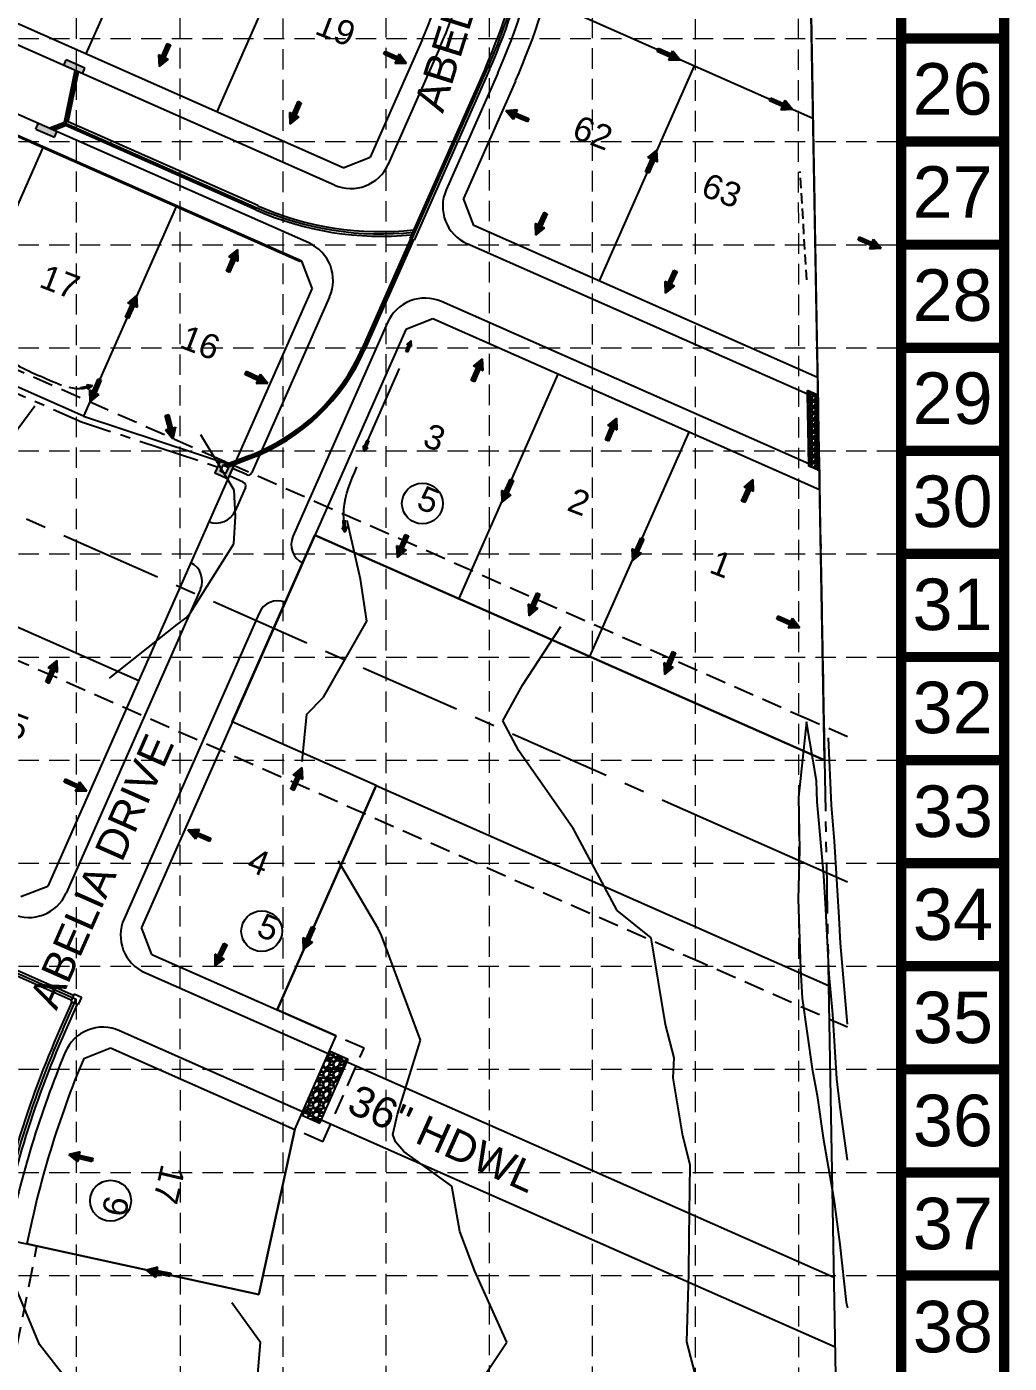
# Model space of a CAD drawing. Header units: feet. Extents: x 9918 to 11941, y 10990 to 14224.
# Drawn here: x 11460 to 11941, y 12261 to 12915 of the extents above; entities that cross this region are included whole.
import ezdxf
from ezdxf.enums import TextEntityAlignment as Align

# ---------------------------------------------------------------- set-up
doc = ezdxf.new("R2010")
doc.units = ezdxf.units.FT
doc.header["$LTSCALE"] = 40
doc.header["$MEASUREMENT"] = 0
for name, pattern in [('CENTER', [2, 1.25, -0.25, 0.25, -0.25]), ('CENTER2', [1.125, 0.75, -0.125, 0.125, -0.125]), ('DASHED', [0.75, 0.5, -0.25]), ('HIDDEN', [0.375, 0.25, -0.125]), ('HIDDEN2', [0.1875, 0.125, -0.0625]), ('PHANTOM2', [1.25, 0.625, -0.125, 0.125, -0.125, 0.125, -0.125])]:
    doc.linetypes.add(name, pattern=pattern)
doc.layers.get('0').update_dxf_attribs({"linetype": 'CONTINUOUS'})
for name, color, linetype in [('BASE', 7, 'CONTINUOUS'), ('BNDRY-PH1', 4, 'CONTINUOUS'), ('BNDRY-PH2', 8, 'CONTINUOUS'), ('bndry-starrett', 8, 'PHANTOM2'), ('CONT-MJR', 252, 'CONTINUOUS'), ('CONT-MNR', 253, 'CONTINUOUS'), ('DAMTXT', 4, 'CONTINUOUS'), ('EASE-OS', 2, 'HIDDEN'), ('GRD-FLOW', 7, 'CONTINUOUS'), ('GRID', 254, 'DASHED'), ('LOTNUM', 8, 'CONTINUOUS'), ('LOTS - PH1', 7, 'CONTINUOUS'), ('PAVING-PH1', 1, 'CONTINUOUS'), ('PAVING-PH2', 8, 'CONTINUOUS'), ('SD', 201, 'CONTINUOUS'), ('SD C-LINE', 201, 'CONTINUOUS'), ('SWALE-CL', 2, 'CENTER2'), ('tarrant-pipeline', 2, 'HIDDEN')]:
    doc.layers.add(name, color=color, linetype=linetype)
doc.styles.add('L200', font='ARIAL.TTF', dxfattribs={"height": 8})
doc.styles.add('L240', font='ARIAL.TTF', dxfattribs={"height": 9.6})
doc.styles.get("Standard").update_dxf_attribs({"font": 'ARIAL.TTF'})

# ---------------------------------------------------------------- blocks, each defined once
blk = doc.blocks.new('tf')
for p, q in [((0, -0.0005), (0, 0.00051)), ((0, 0.00051), (0.00406, 0.00051)), ((0.00406, 0.00051), (0.00406, 0.00153)), ((0.00406, 0.00153), (0.00711, 0)), ((0.00406, -0.00152), (0.00711, 0)), ((0.00406, -0.0005), (0, -0.0005)), ((0.00406, -0.0005), (0.00406, -0.00152))]:
    blk.add_line(p, q)
for points in [[(0, 0.00051), (0, -0.0005), (0.00406, 0.00051), (0.00406, -0.0005)], [(0.00406, -0.00152), (0.00406, 0.00153), (0.00711, 0), (0.00406, 0.00153)]]:
    blk.add_solid(points)

msp = doc.modelspace()

# ---------------------------------------------------------------- hatches: boundary and pattern name
at = {"layer": 'PAVING-PH1'}
h = msp.add_hatch(dxfattribs=at)
h.set_pattern_fill('GRAVEL', scale=3, style=0)
h.set_pattern_definition([(228.0128, (2.16, 3), (-23.9999946965, -27.0000040248), [0.403608, -39.957264]), (184.9697, (1.89, 2.7), (36.0000031546, 2.999973921), [0.692604, -68.567775]), (132.5104, (1.2, 2.64), (29.999972155, -33.0000260216), [0.488364, -48.348096]), (267.2737, (0.03, 1.89), (2.9999880532, 60.0000008849), [0.630714, -62.440674]), (292.8337, (0, 1.26), (-15.0000297163, 35.9999892353), [0.618465, -61.228119]), (357.2737, (0.24, 0.69), (-60.0000008849, 2.9999880532), [0.630714, -62.440674]), (37.6942, (0.87, 0.66), (-39.00002203685, -29.9999712155), [0.834087, -82.574547]), (72.2553, (1.53, 1.17), (21.0000322881, 65.9999886937), [0.787464, -77.958963]), (121.4296, (1.77, 1.92), (-24.0000247025, 38.9999851095), [0.63285, -62.652219]), (175.2364, (1.44, 2.46), (33.000002839, -2.999974598), [0.722496, -35.402289]), (222.3974, (0.72, 2.52), (-36.0000220532, -32.99997624604), [0.934344, -92.500125]), (138.8141, (3, 1.86), (-21.0000088404, 17.99999194), [0.318903, -31.571532]), (171.4692, (2.76, 2.07), (38.9999948544, -6.0000237301), [0.606711, -60.064533]), (225, (2.16, 2.16), (-3e-16, -3.00000093), [0.424263, -3.818376]), (203.1986, (1.95, 2.52), (14.999999192, 6.000003976), [0.228474, -22.618845]), (291.8014, (1.74, 2.43), (-2.999999732, 9.000000819), [0.323109, -15.832386]), (30.9638, (1.86, 2.13), (8.999994067, 6.00000745), [0.524787, -16.968069]), (161.5651, (2.31, 2.4), (6.000001304, -2.99999521), [0.379473, -9.107361]), (16.3895, (0, 2.43), (30.0000065952, 8.9999781295), [0.5316, -52.628535]), (70.3462, (0.51, 2.58), (-11.999985742, -33.0000064068), [0.445983, -44.152224]), (293.1986, (2.31, 3), (-6.000003976, 14.999999192), [0.456945, -22.390374]), (343.6105, (2.49, 2.58), (-30.0000065952, 8.9999781295), [0.5316, -52.628535]), (339.444, (0, 0.57), (-15.0000055336, 5.999987989), [0.51264, -25.119372]), (294.7751, (0.48, 0.39), (-14.9999765677, 33.0000102655), [0.429534, -42.523929]), (66.8014, (2.34, 0), (6.000003976, 14.999999192), [0.456945, -22.390374]), (17.354, (2.52, 0.42), (-39.0000060573, -11.9999835068), [0.502893, -49.786272]), (69.444, (0.87, 0), (-5.999987989, -15.0000055336), [0.25632, -25.375692]), (101.3099, (2.16, 0), (-2.999992896, 12.000002257), [0.15297, -15.144087]), (165.9638, (2.13, 0.15), (9.000001638, -2.999994172), [0.618465, -11.75085]), (186.009, (1.53, 0.3), (29.9999992527, 2.9999979524), [0.57315, -56.741769]), (303.6901, (1.86, 1.86), (-3.000004004, 5.999998673), [0.432666, -10.383987]), (353.1572, (2.1, 1.5), (50.9999980964, -6.0000239938), [0.755382, -74.782689]), (60.9454, (2.85, 1.41), (-12.0000000816, -21.0000011537), [0.308868, -30.578022]), (90, (3, 1.68), (-3, 3), [0.18, -2.82]), (120.2564, (1.47, 0.39), (11.9999846604, -21.0000073676), [0.416772, -41.26056]), (48.0128, (1.26, 0.75), (23.9999946965, 27.0000040248), [0.807216, -39.553656]), (0, (1.8, 1.35), (3, 3), [0.78, -2.22]), (325.3048, (2.58, 1.35), (-29.999982777, 21.0000258288), [0.474342, -46.959822]), (254.0546, (2.97, 1.08), (-2.999999668, -12.00000038), [0.436806, -21.403524]), (207.646, (2.85, 0.66), (-56.9999874215, -30.0000231395), [0.711195, -70.408422]), (175.4261, (2.22, 0.33), (-39.0000016749, 2.9999844035), [0.752397, -74.487222])])
h.paths.add_polyline_path([(11846.98, 12734.94), (11841.94, 12737.24), (11842.61, 12700.2), (11847.65, 12698.06)])
h = msp.add_hatch(dxfattribs=at)
h.set_pattern_fill('GRAVEL', scale=5, style=0)
h.set_pattern_definition([(228.0128, (3.6, 5), (-39.999991161, -45.000006708), [0.67268, -66.59544]), (184.9697, (3.15, 4.5), (60.0000052576, 4.999956535), [1.15434, -114.279625]), (132.5104, (2, 4.4), (49.999953592, -55.0000433694), [0.81394, -80.58016]), (267.2737, (0.05, 3.15), (4.9999800886, 100.000001475), [1.05119, -104.06779]), (292.8337, (0, 2.1), (-25.0000495272, 59.999982059), [1.030775, -102.046865]), (357.2737, (0.4, 1.15), (-100.000001475, 4.9999800886), [1.05119, -104.06779]), (37.6942, (1.45, 1.1), (-65.000036728, -49.9999520258), [1.390145, -137.624245]), (72.2553, (2.55, 1.95), (35.0000538135, 109.9999811562), [1.31244, -129.931605]), (121.4296, (2.95, 3.2), (-40.000041171, 64.9999751825), [1.05475, -104.420365]), (175.2364, (2.4, 4.1), (55.000004732, -4.999957663), [1.20416, -59.003815]), (222.3974, (1.2, 4.2), (-60.0000367554, -54.99996041), [1.55724, -154.166875]), (138.8141, (5, 3.1), (-35.000014734, 29.999986567), [0.531505, -52.61922]), (171.4692, (4.6, 3.45), (64.999991424, -10.0000395502), [1.011185, -100.107555]), (225, (3.6, 3.6), (-6e-16, -5.00000155), [0.707105, -6.36396]), (203.1986, (3.25, 4.2), (24.999998653, 10.000006626), [0.38079, -37.698075]), (291.8014, (2.9, 4.05), (-4.99999955, 15.000001365), [0.538515, -26.38731]), (30.9638, (3.1, 3.55), (14.99999011, 10.000012418), [0.874645, -28.280115]), (161.5651, (3.85, 4), (10.00000217, -4.99999202), [0.632455, -15.178935]), (16.3895, (0, 4.05), (50.000010992, 14.999963549), [0.886, -87.714225]), (70.3462, (0.85, 4.3), (-19.999976237, -55.000010678), [0.743305, -73.58704]), (293.1986, (3.85, 5), (-10.000006626, 24.999998653), [0.761575, -37.31729]), (343.6105, (4.15, 4.3), (-50.000010992, 14.999963549), [0.886, -87.714225]), (339.444, (0, 0.95), (-25.000009223, 9.999979982), [0.8544, -41.86562]), (294.7751, (0.8, 0.65), (-24.999960946, 55.000017109), [0.71589, -70.873215]), (66.8014, (3.9, 0), (10.000006626, 24.999998653), [0.761575, -37.31729]), (17.354, (4.2, 0.7), (-65.0000100955, -19.9999725113), [0.838155, -82.97712]), (69.444, (1.45, 0), (-9.999979982, -25.000009223), [0.4272, -42.29282]), (101.3099, (3.6, 0), (-4.99998816, 20.00000376), [0.25495, -25.240145]), (165.9638, (3.55, 0.25), (15.00000273, -4.99999029), [1.030775, -19.58475]), (186.009, (2.55, 0.5), (49.9999987545, 4.9999965874), [0.95525, -94.569615]), (303.6901, (3.1, 3.1), (-5.00000667, 9.99999779), [0.72111, -17.306645]), (353.1572, (3.5, 2.5), (84.9999968274, -10.0000399896), [1.25897, -124.637815]), (60.9454, (4.75, 2.35), (-20.000000136, -35.000001923), [0.51478, -50.96337]), (90, (5, 2.8), (-5, 5), [0.3, -4.7]), (120.2564, (2.45, 0.65), (19.999974434, -35.000012279), [0.69462, -68.7676]), (48.0128, (2.1, 1.25), (39.999991161, 45.000006708), [1.34536, -65.92276]), (0, (3, 2.25), (5, 5), [1.3, -3.7]), (325.3048, (4.3, 2.25), (-49.999971295, 35.000043048), [0.79057, -78.26637]), (254.0546, (4.95, 1.8), (-4.999999446, -20.000000633), [0.72801, -35.67254]), (207.646, (4.75, 1.1), (-94.999979036, -50.0000385658), [1.185325, -117.34737]), (175.4261, (3.7, 0.55), (-65.0000027916, 4.9999740058), [1.253995, -124.14537])])
h.paths.add_polyline_path([(11617.1, 12410), (11607.95, 12414.04), (11605.15, 12407.7), (11614.29, 12403.66), (11614.3, 12403.67), (11615.43, 12406.27), (11615.44, 12406.26)])
h.paths.add_polyline_path([(11614.29, 12403.66), (11605.15, 12407.7), (11601.1, 12398.55), (11608.88, 12395.12, -0.414214), (11610.86, 12395.88)])
h.paths.add_polyline_path([(11609.64, 12393.14, -0.296965), (11608.75, 12394.51, -0.104405), (11608.88, 12395.12), (11601.1, 12398.55), (11594.15, 12382.81), (11603.29, 12378.76)])
at = {"layer": 'SD'}
for points in [[(11479.18, 12899.05), (11477.97, 12896.3), (11487.11, 12892.26), (11488.33, 12895)], [(11465.44, 12867.95), (11464.23, 12865.2), (11473.37, 12861.16), (11474.58, 12863.9)]]:
    msp.add_hatch(color=5, dxfattribs=at).paths.add_polyline_path(points)
h = msp.add_hatch(color=5, dxfattribs=at)
h.paths.add_polyline_path([(11561.16, 12700.46), (11560.76, 12700.64), (11560.68, 12700.61), (11557.88, 12694.26), (11558.33, 12694.06)])
h.paths.add_polyline_path([(11560.68, 12700.61), (11558.12, 12699.62), (11558.53, 12699.44), (11557.31, 12696.7), (11554.57, 12697.91), (11555.78, 12700.65), (11556.18, 12700.48), (11558.82, 12701.5), (11554.76, 12703.29), (11551.93, 12696.89), (11557.88, 12694.26)])
h.paths.add_polyline_path([(11560.68, 12700.61), (11560.71, 12700.66), (11559.79, 12701.07), (11557.15, 12700.05), (11558.12, 12699.62)])
h.paths.add_polyline_path([(11559.79, 12701.07), (11558.82, 12701.5), (11556.18, 12700.48), (11557.15, 12700.05)], flags=17)

# ---------------------------------------------------------------- linework, layer by layer
at = {"layer": 'BASE', "const_width": 5.04}
for points in [[(11938.1, 10992.64), (11938.1, 14221.03), (9920.35, 14221.03), (9920.35, 10992.64)], [(11887.65, 11043.08), (11887.65, 14170.59), (9970.8, 14170.59), (9970.8, 11043.08)]]:
    msp.add_lwpolyline(points, close=True, dxfattribs=at)
for points in [[(11938.1, 12909.5), (11887.65, 12909.5)], [(11938.1, 12859.05), (11887.65, 12859.05)], [(11938.1, 12808.61), (11887.65, 12808.61)], [(11938.1, 12758.16), (11887.65, 12758.16)], [(11938.1, 12707.72), (11887.65, 12707.72)], [(11938.1, 12657.28), (11887.65, 12657.28)], [(11938.1, 12606.83), (11887.65, 12606.83)], [(11938.1, 12556.39), (11887.65, 12556.39)], [(11938.1, 12505.95), (11887.65, 12505.95)], [(11938.1, 12455.5), (11887.65, 12455.5)], [(11938.1, 12405.06), (11887.65, 12405.06)], [(11938.1, 12354.62), (11887.65, 12354.62)], [(11938.1, 12304.17), (11887.65, 12304.17)]]:
    msp.add_lwpolyline(points, dxfattribs=at)
at = {"layer": 'BNDRY-PH1', "color": 0}
for p, q in [((11850.22, 12556.32), (11824.9, 13954.58)), ((11560.41, 12575.06), (11600.83, 12666.53)), ((11600.83, 12666.53), (11850.22, 12556.32)), ((11630.84, 12543.94), (11560.41, 12575.06)), ((11582.34, 12434.18), (11630.84, 12543.94)), ((11611.21, 12421.42), (11582.34, 12434.18)), ((11591, 12375.69), (11611.21, 12421.42)), ((11573.35, 12294.95), (11591, 12375.69)), ((11410.92, 12329.54), (11459.95, 12319.73)), ((11573.35, 12294.95), (11459.95, 12319.73))]:
    msp.add_line(p, q, dxfattribs=at)
at = {"layer": 'BNDRY-PH2'}
for p, q in [((11582.34, 12434.18), (11630.84, 12543.94)), ((11630.84, 12543.94), (11852.21, 12446.11)), ((11852.21, 12446.11), (11857.57, 12150.14)), ((11611.21, 12421.42), (11582.34, 12434.18)), ((11591, 12375.69), (11611.21, 12421.42)), ((11591, 12375.69), (11573.35, 12294.95)), ((11410.92, 12329.54), (11459.95, 12319.73)), ((11573.35, 12294.95), (11459.95, 12319.73))]:
    msp.add_line(p, q, dxfattribs=at)
at = {"layer": 'bndry-starrett'}
for p, q in [((11824.9, 13954.58), (11850.22, 12556.32)), ((11850.22, 12556.32), (11852.21, 12446.11))]:
    msp.add_line(p, q, dxfattribs=at)
at = {"layer": 'CONT-MJR', "color": 35}
for p, q in [((11444.34, 12703.45, 605), (11463.88, 12729.72, 605)), ((11466.06, 12270.47, 605), (11447.46, 12315.11, 605)), ((11478.73, 12254.23, 605), (11466.06, 12270.47, 605))]:
    msp.add_line(p, q, dxfattribs=at)
at = {"layer": 'CONT-MNR', "color": 35}
for p, q in [((11561.4, 12688.41, 604), (11544.99, 12715.55, 604)), ((11561.97, 12675.59, 604), (11561.4, 12688.41, 604)), ((11561.16, 12662.17, 604), (11561.97, 12675.59, 604)), ((11623.17, 12644.93, 603), (11616.6, 12673.57, 603)), ((11539.85, 12628.25, 604), (11561.16, 12662.17, 604)), ((11626.27, 12624.45, 603), (11623.17, 12644.93, 603)), ((11533.42, 12622.73, 604), (11537.93, 12625.96, 604)), ((11537.93, 12625.96, 604), (11539.85, 12628.25, 604)), ((11605.12, 12587.24, 603), (11626.27, 12624.45, 603)), ((11500.42, 12596.49, 604), (11533.42, 12622.73, 604)), ((11702.46, 12592.98, 602), (11721.15, 12621.77, 602)), ((11692.89, 12575.66, 602), (11702.46, 12592.98, 602)), ((11596.95, 12578.88, 603), (11605.12, 12587.24, 603)), ((11594.67, 12555.76, 603), (11596.95, 12578.88, 603)), ((11700.68, 12560.97, 602), (11692.89, 12575.66, 602)), ((11841.45, 12575.14, 602), (11837.53, 12538.23, 602)), ((11846.25, 12546.19, 602), (11841.45, 12575.14, 602)), ((11853.57, 12534.36, 601), (11852.18, 12567.24, 601)), ((11727.2, 12522.88, 602), (11700.68, 12560.97, 602)), ((11846.69, 12535.89, 602), (11846.25, 12546.19, 602)), ((11837.53, 12538.23, 602), (11837.96, 12512.41, 602)), ((11849.9, 12499.88, 602), (11846.69, 12535.89, 602)), ((11855.15, 12516.68, 601), (11853.57, 12534.36, 601)), ((11727.76, 12522.05, 602), (11727.2, 12522.88, 602)), ((11727.81, 12521.75, 602), (11727.76, 12522.05, 602)), ((11748.71, 12482.77, 602), (11727.81, 12521.75, 602)), ((11837.96, 12512.41, 602), (11837.3, 12488.26, 602)), ((11857.33, 12479.28, 601), (11855.15, 12516.68, 601)), ((11631.77, 12473.98, 603), (11612.43, 12506.95, 603)), ((11850.86, 12483.39, 602), (11849.9, 12499.88, 602)), ((11837.3, 12488.26, 602), (11838.54, 12454.24, 602)), ((11765.44, 12469.37, 602), (11748.71, 12482.77, 602)), ((11852.5, 12451.47, 602), (11850.86, 12483.39, 602)), ((11857.97, 12466.85, 601), (11857.33, 12479.28, 601)), ((11633.38, 12470.48, 603), (11631.77, 12473.98, 603)), ((11652.6, 12419.33, 603), (11633.38, 12470.48, 603)), ((11772.36, 12427.07, 602), (11765.44, 12469.37, 602)), ((11861.52, 12427.17, 601), (11857.97, 12466.85, 601)), ((11838.54, 12454.24, 602), (11839.21, 12439.85, 602)), ((11854.23, 12432.1, 602), (11852.5, 12451.47, 602)), ((11839.21, 12439.85, 602), (11844.14, 12405.24, 602)), ((11776.69, 12410.76, 602), (11772.36, 12427.07, 602)), ((11856.2, 12400.41, 602), (11854.23, 12432.1, 602)), ((11641.35, 12383.15, 603), (11652.6, 12419.33, 603)), ((11776.08, 12400.85, 602), (11776.69, 12410.76, 602)), ((11780.86, 12372.55, 602), (11776.08, 12400.85, 602)), ((11844.14, 12405.24, 602), (11846.59, 12392.28, 602)), ((11857.91, 12386.6, 602), (11856.2, 12400.41, 602)), ((11846.59, 12392.28, 602), (11849.58, 12371.59, 602)), ((11638.93, 12373.16, 603), (11641.35, 12383.15, 603)), ((11861.52, 12360.61, 602), (11857.91, 12386.6, 602)), ((11640.31, 12369.55, 603), (11638.93, 12373.16, 603)), ((11644.39, 12364.84, 603), (11640.31, 12369.55, 603)), ((11784.55, 12358.3, 602), (11780.86, 12372.55, 602)), ((11849.58, 12371.59, 602), (11854.82, 12341.48, 602)), ((11667.78, 12347.84, 603), (11644.39, 12364.84, 603)), ((11783.98, 12323.1, 602), (11784.55, 12358.3, 602)), ((11671.78, 12325.63, 603), (11667.78, 12347.84, 603)), ((11854.82, 12341.48, 602), (11857.64, 12319.26, 602)), ((11679.03, 12306.32, 603), (11671.78, 12325.63, 603)), ((11783.75, 12305.21, 602), (11783.98, 12323.1, 602)), ((11857.64, 12319.26, 602), (11860.85, 12291, 602)), ((11694.7, 12271.62, 603), (11679.03, 12306.32, 603)), ((11782.78, 12271.76, 602), (11783.75, 12305.21, 602)), ((11574.17, 12271.33, 604), (11560.26, 12290.85, 604)), ((11860.85, 12291, 602), (11861.52, 12288.41, 602)), ((11571.32, 12235.65, 604), (11574.17, 12271.33, 604)), ((11664.18, 12225.81, 603), (11694.7, 12271.62, 603)), ((11789.65, 12245.67, 602), (11782.78, 12271.76, 602))]:
    msp.add_line(p, q, dxfattribs=at)
at = {"layer": 'EASE-OS', "color": 253}
msp.add_line((11604.72, 12369.62), (11624.93, 12415.36), dxfattribs=at)
at = {"layer": 'EASE-OS', "color": 253, "flags": 128}
for points in [[(11624.93, 12415.36), (11611.21, 12421.42)], [(11604.72, 12369.62), (11591, 12375.69)], [(11449.05, 12239.77), (11464.85, 12318.75)]]:
    msp.add_lwpolyline(points, dxfattribs=at)
at = {"layer": 'GRD-FLOW'}
msp.add_line((11626.83, 12712.79), (11642.27, 12748.09), dxfattribs=at)
for points in [[(11434.37, 12762.84), (11453.86, 12750.36), (11476.93, 12739.92)], [(11491.11, 12739.3), (11484.08, 12738.08), (11480.61, 12738.75)], [(11615.41, 12668.66), (11614.99, 12678.99), (11621.45, 12699.94)]]:
    msp.add_spline(points, degree=3, dxfattribs=at)
at = {"layer": 'GRID', "color": 252, "linetype": 'HIDDEN', "lineweight": 0}
for p, q in [((11484.25, 11244.41), (11484.1, 14170.59)), ((11535.16, 11244.88), (11534.77, 14171.72)), ((11585.33, 11244.35), (11585.21, 14171.72)), ((11635.81, 11244.97), (11635.66, 14171.72)), ((11686.35, 11245.14), (11686.1, 14171.72)), ((11736.7, 11244.7), (11736.54, 14171.72)), ((11787.25, 11244.04), (11786.99, 14171.72)), ((11837.73, 11244.18), (11837.43, 14171.72)), ((9970.8, 12909.5), (11887.65, 12909.5)), ((9970.8, 12859.05), (11887.65, 12859.05)), ((9970.8, 12808.61), (11887.65, 12808.61)), ((9970.8, 12758.16), (11887.65, 12758.16)), ((9970.8, 12707.72), (11887.65, 12707.72)), ((9970.8, 12657.28), (11887.65, 12657.28)), ((9970.8, 12606.83), (11887.65, 12606.83)), ((9970.8, 12556.39), (11887.65, 12556.39)), ((9970.8, 12505.95), (11887.65, 12505.95)), ((9970.8, 12455.5), (11887.65, 12455.5)), ((9970.8, 12405.06), (11887.65, 12405.06)), ((9970.8, 12354.62), (11887.65, 12354.62)), ((9970.8, 12304.17), (11887.65, 12304.17))]:
    msp.add_line(p, q, dxfattribs=at)
at = {"layer": 'LOTNUM', "color": 7}
for centre in [(11653.45, 12681.95), (11574.82, 12472.67), (11500.87, 12340.76)]:
    msp.add_circle(centre, 10, dxfattribs=at)
at = {"layer": 'LOTS - PH1'}
for p, q in [((11824.9, 13954.58), (11846.82, 12743.68)), ((11614.67, 12846.28), (10552.23, 13315.79)), ((11594.46, 12800.54), (10532.02, 13270.06)), ((11487.7, 12724.73), (10442.04, 13186.82)), ((10429.2, 13074.97), (11514.68, 12595.27)), ((11535.25, 13007.1), (11488.77, 12901.92)), ((11599.28, 12978.81), (11552.79, 12873.62)), ((11844.53, 12870.43), (11713.53, 12928.32)), ((11653.28, 12908.91), (11627.86, 12851.38)), ((11786.46, 12896.09), (11739.98, 12790.9)), ((11699.01, 12888.7), (11673.59, 12831.17)), ((11422.56, 12753.51), (11468.04, 12856.41)), ((11614.67, 12846.28), (11627.86, 12851.38)), ((11533.18, 12827.63), (11487.7, 12724.73)), ((11678.7, 12817.98), (11673.59, 12831.17)), ((11846.82, 12743.68), (11678.7, 12817.98)), ((11599.56, 12787.35), (11594.46, 12800.54)), ((11599.56, 12787.35), (11470.22, 12494.66)), ((11645.3, 12767.14), (11515.95, 12474.45)), ((11658.49, 12772.25), (11645.3, 12767.14)), ((11847.82, 12688.58), (11658.49, 12772.25)), ((11719.77, 12745.17), (11671.26, 12635.41)), ((11487.7, 12724.73), (11561.16, 12700.46)), ((11783.79, 12716.87), (11735.29, 12607.11)), ((11847.82, 12688.58), (11850.22, 12556.32)), ((11850.22, 12556.32), (11600.83, 12666.53)), ((11630.84, 12543.94), (11560.41, 12575.06)), ((11630.84, 12543.94), (11582.34, 12434.18)), ((11457.03, 12489.56), (11470.22, 12494.66)), ((11521.05, 12461.26), (11515.95, 12474.45)), ((11521.05, 12461.26), (11611.21, 12421.42)), ((11487.73, 12410.39), (11500.84, 12415.53)), ((11500.84, 12415.53), (11591, 12375.69)), ((11591, 12375.69), (11573.35, 12294.95)), ((11459.95, 12319.73), (11573.35, 12294.95))]:
    msp.add_line(p, q, dxfattribs=at)
for centre, radius, start, end in [((11401.75, 13020.07), 275, 336.1584, 1.03714), ((11401.75, 13020.07), 325, 336.1584, 1.03714), ((11925.72, 12226.56), 475, 157.23182, 168.68836)]:
    msp.add_arc(centre, radius, start, end, dxfattribs=at)
at = {"layer": 'PAVING-PH1', "color": 7}
for p, q in [((11610.37, 12837.79), (10548.39, 13307.1)), ((11597.84, 12809.43), (10889.42, 13122.5)), ((11593.8, 12800.29), (10885.38, 13113.35)), ((11661.97, 12905.07), (11636.75, 12848)), ((11690.33, 12892.54), (11665.1, 12835.47)), ((11841.97, 12735.44), (11675.31, 12809.09)), ((11608.05, 12783.06), (11570.05, 12697.08)), ((11842.59, 12701.28), (11662.78, 12780.74)), ((11636.41, 12770.53), (11590.12, 12665.8)), ((11842.61, 12700.2), (11841.94, 12737.24)), ((11846.98, 12734.94), (11841.94, 12737.24)), ((11842.59, 12701.28), (11841.97, 12735.44)), ((11846.98, 12734.94), (11847.65, 12698.06)), ((11565.8, 12692.4), (11558.94, 12695.43)), ((11567.42, 12696.06), (11560.56, 12699.09)), ((11847.65, 12698.06), (11842.61, 12700.2)), ((11566.82, 12689.76), (11561.77, 12678.33)), ((11544.83, 12640.01), (11479.11, 12491.28)), ((11573.57, 12628.34), (11507.46, 12478.75)), ((11517.67, 12452.37), (11607.37, 12412.73)), ((11505.23, 12423.98), (11594.84, 12384.38)), ((11603.29, 12378.76), (11617.1, 12410))]:
    msp.add_line(p, q, dxfattribs=at)
at = {"layer": 'PAVING-PH1', "color": 7, "flags": 128}
for points in [[(11607.95, 12414.04), (11617.1, 12410)], [(11594.15, 12382.81), (11603.29, 12378.76)]]:
    msp.add_lwpolyline(points, dxfattribs=at)
at = {"layer": 'PAVING-PH1', "color": 7}
for centre, radius, start, end in [((11401.75, 13020.07), 284.5, 336.1584, 1.03714), ((11401.75, 13020.07), 315.5, 336.1584, 1.03714), ((11618.46, 12856.08), 20, 246.1584, 336.1584), ((11683.4, 12827.38), 20, 156.1584, 246.1584), ((11589.76, 12791.14), 20, 336.1584, 66.1584), ((11654.7, 12762.44), 20, 66.1584, 156.1584), ((11568.23, 12697.89), 2, 246.1584, 336.1584), ((11564.99, 12690.57), 2, 336.1584, 66.1584), ((11552.62, 12682.37), 10, 249.02439, 336.1584), ((11599.27, 12661.76), 10, 156.1584, 243.29242), ((11535.69, 12644.05), 10, 336.1584, 63.29242), ((11582.72, 12624.3), 10, 69.02439, 156.1584), ((11460.81, 12499.36), 20, 246.1584, 336.1584), ((11525.76, 12470.66), 20, 156.1584, 246.1584), ((11497.14, 12405.68), 20, 66.1584, 157.31781), ((11925.72, 12226.56), 484.5, 157.31781, 168.68836)]:
    msp.add_arc(centre, radius, start, end, dxfattribs=at)
at = {"layer": 'PAVING-PH2'}
for p, q in [((11607.37, 12412.73), (11854.79, 12303.39)), ((11607.37, 12412.73), (11854.79, 12303.39)), ((11607.37, 12412.73), (11854.79, 12303.39)), ((11594.84, 12384.38), (11855.41, 12269.22)), ((11594.84, 12384.38), (11855.41, 12269.22)), ((11594.84, 12384.38), (11855.41, 12269.22))]:
    msp.add_line(p, q, dxfattribs=at)
at = {"layer": 'SD', "color": 5}
for p, q in [((11488.33, 12895), (11479.18, 12899.05)), ((11478.33, 12868.57), (11483.55, 12893.83)), ((11480.15, 12868.69), (11485.19, 12893.11)), ((11684.27, 12895.22), (11647.35, 12811.67)), ((11686.32, 12894.31), (11649.4, 12810.76)), ((11464.23, 12865.2), (11473.37, 12861.16)), ((11470.71, 12865.62), (11478.33, 12868.57)), ((11472.97, 12864.62), (11478.74, 12866.85)), ((11571.99, 12825.64), (11478.74, 12866.85)), ((11572.9, 12827.7), (11480.15, 12868.69)), ((11647.69, 12811.52), (11623.99, 12757.89)), ((11649.06, 12810.91), (11625.36, 12757.28)), ((11569.03, 12705.45), (11556.18, 12700.48)), ((11569.57, 12704.05), (11558.12, 12699.62)), ((11437.86, 12461.27), (11482.77, 12441.42)), ((11481.65, 12438.9), (11436.74, 12458.75)), ((11483.02, 12441.99), (11481.4, 12438.33)), ((11483.02, 12441.99), (11486.68, 12440.38)), ((11486.68, 12440.38), (11485.06, 12436.72)), ((11481.97, 12438.08), (11476.27, 12425.18)), ((11484.49, 12436.97), (11478.79, 12424.07)), ((11481.4, 12438.33), (11485.06, 12436.72))]:
    msp.add_line(p, q, dxfattribs=at)
at = {"layer": 'SD', "color": 5, "flags": 128}
for points in [[(11477.97, 12896.3), (11479.18, 12899.05)], [(11487.11, 12892.26), (11488.33, 12895)], [(11464.23, 12865.2), (11465.44, 12867.95)], [(11473.37, 12861.16), (11474.58, 12863.9)], [(11647.35, 12811.67), (11649.4, 12810.76)]]:
    msp.add_lwpolyline(points, dxfattribs=at)
at = {"layer": 'SD', "color": 5, "linetype": 'HIDDEN2', "flags": 128}
msp.add_lwpolyline([(11841.49, 12791.35), (11838.32, 12844.46)], dxfattribs=at)
at = {"layer": 'SD', "color": 5, "flags": 128}
for points in [[(11558.33, 12694.06), (11561.16, 12700.46), (11554.76, 12703.29), (11551.93, 12696.89)], [(11557.31, 12696.7), (11558.53, 12699.44), (11555.78, 12700.65), (11554.57, 12697.91)]]:
    msp.add_lwpolyline(points, close=True, dxfattribs=at)
at = {"layer": 'SD', "color": 5}
for centre, radius, start, end in [((11401.75, 13020.07), 308.88, 336.1584, 1.03714), ((11401.75, 13020.07), 311.12, 336.1584, 1.03714), ((11633.07, 12963.87), 148.88, 246.1584, 276.21943), ((11633.07, 12963.87), 151.13, 246.1584, 275.72693), ((11533.21, 12798.01), 99.25, 291.1584, 336.1584), ((11533.21, 12798.01), 100.75, 291.1584, 336.1584), ((11925.72, 12226.56), 491.38, 156.1584, 169.92111), ((11925.72, 12226.56), 488.62, 156.1584, 169.92111)]:
    msp.add_arc(centre, radius, start, end, dxfattribs=at)
at = {"layer": 'SD C-LINE', "color": 5}
for p, q in [((11479.09, 12867.92), (11484.37, 12893.47)), ((11624.67, 12757.59), (11685.29, 12894.76)), ((11471.84, 12865.12), (11479.09, 12867.92)), ((11479.09, 12867.92), (11572.44, 12826.67)), ((11649.16, 12814.74), (11649.97, 12814.82)), ((11569.3, 12704.75), (11557.15, 12700.05)), ((10931.45, 12683.55), (11484.04, 12439.35)), ((11477.53, 12424.63), (11484.04, 12439.35))]:
    msp.add_line(p, q, dxfattribs=at)
for centre, radius, start, end in [((11401.75, 13020.07), 310, 336.1584, 1.03714), ((11633.07, 12963.87), 150, 246.1584, 276.1584), ((11533.21, 12798.01), 100, 291.1584, 336.1584), ((11925.72, 12226.56), 490, 156.1584, 169.92111)]:
    msp.add_arc(centre, radius, start, end, dxfattribs=at)
at = {"layer": 'SWALE-CL', "color": 5, "flags": 128}
msp.add_lwpolyline([(11225.98, 12837.11), (11486.62, 12721.92), (11553.08, 12699.97)], dxfattribs=at)
at = {"layer": 'tarrant-pipeline', "color": 253}
for p, q in [((11842.77, 12576.02), (10233.78, 13287.06)), ((11790.22, 12457.11), (10218.26, 13151.79)), ((11861.52, 12567.73), (11842.76, 12576.02)), ((11861.52, 12425.61), (11790.23, 12457.11))]:
    msp.add_line(p, q, dxfattribs=at)
at = {"layer": 'tarrant-pipeline', "color": 253, "linetype": 'CENTER'}
for p, q in [((11816.49, 12516.56), (10226.02, 13219.42)), ((11861.52, 12496.67), (11816.49, 12516.56))]:
    msp.add_line(p, q, dxfattribs=at)

# ---------------------------------------------------------------- block references
at = {"layer": 'GRD-FLOW'}
for p, xscale, yscale, zscale, rotation in [((11529.4, 12906.72), 1677.320435747336, 1677.320435747335, 1677.320435747335, 246.1672710974105), ((11634.95, 12902.58), 1677.320435747336, 1677.320435747335, 1677.320435747335, 334.7302686088349), ((11768.69, 12903.94), 1677.320435747335, 1677.320435747335, 1677.320435747335, 335.8611749333874), ((11593.43, 12878.43), 1677.320435747336, 1677.320435747335, 1677.320435747335, 246.1672710974105), ((11823.63, 12879.75), 1677.320435747335, 1677.320435747335, 1677.320435747335, 335.8611749333874), ((11705.22, 12869.55), 1677.320435747335, 1677.320435747335, 1677.320435747335, 157.1503837140599), ((11763.45, 12843.92), 1677.320435747336, 1677.320435747335, 1677.320435747335, 66.42104162721226), ((11713.72, 12824.1), 1677.320435747335, 1677.320435747335, 1677.320435747335, 245.3991306790994), ((11866.94, 12811.6), 1677.320435747335, 1677.320435747335, 1677.320435747335, 336.738363121456), ((11558.3, 12795.33), 1677.320435747336, 1677.320435747335, 1677.320435747335, 66.42104162721226), ((11777.26, 12795.79), 1677.320435747335, 1677.320435747335, 1677.320435747335, 245.3991306790994), ((11508.93, 12772.76), 1677.320435747336, 1677.320435747335, 1677.320435747335, 66.42104162721226), ((11645.74, 12756.22), 825.5659071512242, 825.5659071512237, 825.5659071512242, 67.74386090745509), ((11566.99, 12745.86), 1677.320435747336, 1677.320435747335, 1677.320435747335, 334.9316645574273), ((11678.13, 12741.84), 1677.320435747336, 1677.320435747335, 1677.320435747335, 66.42104162721226), ((11486.39, 12738.23), 825.5659071512231, 825.5659071512237, 825.5659071512242, 13.80286600571431), ((11495.56, 12742.63), 1677.320435747336, 1677.320435747335, 1677.320435747335, 246.4210416272123), ((11528.47, 12725.21), 1677.320435747334, 1677.320435747335, 1677.320435747335, 284.263864792885), ((11743.76, 12712.83), 1677.320435747336, 1677.320435747335, 1677.320435747335, 66.42104162721226), ((11626.83, 12712.8), 825.5659071512245, 825.5659071512237, 825.5659071512242, 247.743860907455), ((11697.17, 12693.5), 1677.320435747336, 1677.320435747335, 1677.320435747335, 246.1672710974105), ((11810.46, 12682.74), 1677.320435747336, 1677.320435747335, 1677.320435747335, 66.42104162721226), ((11615.03, 12673.7), 825.5659071512239, 825.5659071512237, 825.5659071512242, 274.9725172666431), ((11645.86, 12666.52), 1677.320435747334, 1677.320435747335, 1677.320435747335, 246.7191567859485), ((11761.06, 12664.89), 1677.320435747336, 1677.320435747335, 1677.320435747335, 246.1672710974105), ((11710.19, 12637.92), 1677.320435747334, 1677.320435747335, 1677.320435747335, 246.7191567859485), ((11827.21, 12626.16), 1677.320435747336, 1677.320435747335, 1677.320435747335, 336.1624057160432), ((11776.57, 12609.17), 1677.320435747334, 1677.320435747335, 1677.320435747335, 246.7191567859485), ((11469.9, 12594.26), 1677.320435747336, 1677.320435747335, 1677.320435747335, 66.42104162721226), ((11589.85, 12541.81), 1677.320435747336, 1677.320435747335, 1677.320435747335, 66.42104162721226), ((11478.53, 12546.38), 1677.320435747336, 1677.320435747335, 1677.320435747335, 334.9316645574273), ((11549.66, 12517.41), 1677.320435747335, 1677.320435747335, 1677.320435747335, 157.1503837140599), ((11600.07, 12474.62), 1677.320435747336, 1677.320435747335, 1677.320435747335, 245.8373171246788), ((11557.1, 12466.4), 1677.320435747334, 1677.320435747335, 1677.320435747335, 243.8330758731509), ((11492, 12360.69), 1677.320435747335, 1677.320435747335, 1677.320435747335, 166.6019944954907), ((11530.25, 12304.5), 1677.320435747336, 1677.320435747335, 1677.320435747335, 169.3371076412085)]:
    msp.add_blockref('tf', p, dxfattribs=dict(at, xscale=xscale, yscale=yscale, zscale=zscale, rotation=rotation))

# ---------------------------------------------------------------- texts
at = {"layer": 'BASE'}
for s, p in [('26', (11912.89, 12884.82)), ('27', (11912.89, 12834.37)), ('28', (11912.89, 12783.93)), ('29', (11912.89, 12733.48)), ('30', (11912.89, 12683.04)), ('31', (11912.89, 12632.6)), ('32', (11912.89, 12582.15)), ('33', (11913.05, 12531.37)), ('34', (11913.05, 12480.93)), ('35', (11913.05, 12430.48)), ('36', (11913.05, 12380.04)), ('37', (11913.05, 12329.6)), ('38', (11913.05, 12279.15))]:
    msp.add_text(s, height=25.222, dxfattribs=at).set_placement(p, align=Align.MIDDLE_CENTER)
at = {"layer": 'DAMTXT', "color": 7, "char_height": 15, "attachment_point": 8, "style": 'L240'}
for insert, rotation in [((11684.93, 12940.86, 607), 72.55108), ((11503.33, 12498.96), 66.1584)]:
    msp.add_mtext('ABELIA DRIVE', dxfattribs=dict(at, insert=insert, rotation=rotation))
at = {"layer": 'DAMTXT', "color": 5, "insert": (11660.43, 12364.18, -2), "char_height": 15, "attachment_point": 8, "rotation": 335.81719, "style": 'L240'}
msp.add_mtext('36" HDWL', dxfattribs=at)
at = {"layer": 'LOTNUM', "color": 7, "style": 'L200'}
for s, rotation, p in [('19', 338.97327, (11600.2, 12911.95)), ('62', 338.97327, (11726.02, 12861.12)), ('63', 338.97327, (11789.11, 12832.89)), ('17', 338.97327, (11465.28, 12788.12)), ('16', 338.97327, (11533.97, 12758.48)), ('3', 338.97327, (11652.92, 12710.38)), ('5', 337.68461, (11649.9, 12679.96)), ('2', 338.97327, (11723.6, 12678.81)), ('1', 338.97327, (11793.16, 12648.39)), ('15', 338.97327, (11440.4, 12572.26)), ('4', 338.97327, (11566.83, 12502.6)), ('5', 337.68461, (11571.6, 12470.75)), ('17', 256.77137, (11525.82, 12359.14)), ('9', 258.63782, (11498.32, 12343.86))]:
    msp.add_text(s, height=12, rotation=rotation, dxfattribs=at).set_placement(p)

doc.saveas('drawing.dxf')
